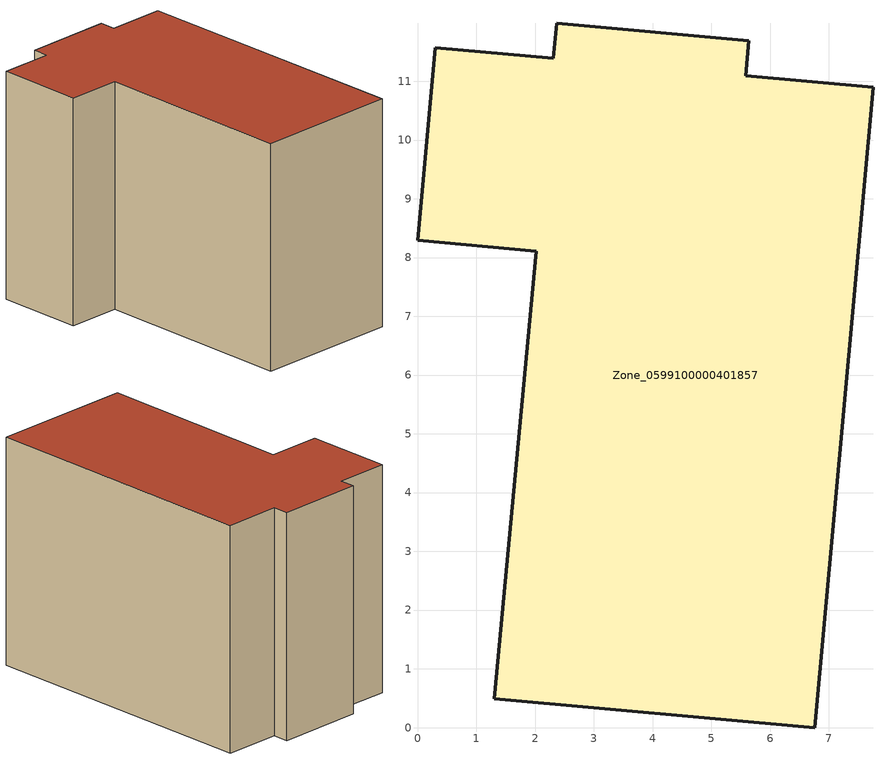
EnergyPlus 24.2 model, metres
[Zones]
Zone_0599100000401857
 floor ground (C_G): 2.31,11.39 2.37,11.98 5.64,11.69 5.58,11.09 7.75,10.9 6.76,0 1.31,0.49 2.02,8.1 0,8.29 0.3,11.57 z0
 wall outside (C_F): 6.76,0 7.75,10.9 5.58,11.09 5.64,11.69 2.37,11.98 2.31,11.39 0.3,11.57 0,8.29 2.02,8.1 1.31,0.49 6.76,0 z0:8.6
 roof outside (C_R): 2.31,11.39 0.3,11.57 0,8.29 2.02,8.1 1.31,0.49 6.76,0 7.75,10.9 5.58,11.09 5.64,11.69 2.37,11.98 z8.6
[BUILDING]
Pand.0599100000401857: North Axis=0; Terrain=City; Loads Convergence Tolerance Value=0.04; Temperature Convergence Tolerance Value=0.4; Solar Distribution=FullExterior; Maximum Number of Warmup Days=25; Minimum Number of Warmup Days=1
[Site:Location]
Rotterdam.The.Hague.AP_ZH_NLD Design_Conditions: Latitude=51.96; Longitude=4.45; Time Zone=1; Elevation=-4.5
[SITE:GROUNDTEMPERATURE:BUILDINGSURFACE]
18, 18, 18, 18, 18, 18, 18, 18, 18, 18, 18, 18
[MATERIAL] Thermal Absorptance=0.9; Solar Absorptance=0.7; Visible Absorptance=0.7
Name | Roughness | Thickness | Conductivity | Density | Specific Heat
G.TC.1992-2005 | MediumSmooth | 0.15 | 0.06 | 540 | 1210
F.TC.1992-2005 | Rough | 0.3 | 0.12 | 1920 | 840
R.TC.1992-2005 | MediumRough | 0.2 | 0.08 | 1500 | 1000
[CONSTRUCTION]
C_G: G.TC.1992-2005
C_F: F.TC.1992-2005
C_R: R.TC.1992-2005
[ZONE]
Zone_0599100000401857: Type=1; Multiplier=1; Ceiling Height=Autocalculate; Volume=Autocalculate; Floor Area=autocalculate; Part of Total Floor Area=Yes
[ZONEINFILTRATION:DESIGNFLOWRATE]
Infil_Zone_0599100000401857: Zone or ZoneList or Space or SpaceList=Zone_0599100000401857; Schedule=AlwaysOn; Design Flow Rate Calculation Method=Flow/Area; Flow Rate per Floor Area=0.0015; Constant Term Coefficient=1; Temperature Term Coefficient=0; Velocity Term Coefficient=0; Velocity Squared Term Coefficient=0
[HVACTEMPLATE:ZONE:IDEALLOADSAIRSYSTEM]
Zone_0599100000401857: Maximum Heating Supply Air Temperature=50; Minimum Cooling Supply Air Temperature=13; Maximum Heating Supply Air Humidity Ratio=0.0156; Minimum Cooling Supply Air Humidity Ratio=0.0077; Heating Limit=NoLimit; Cooling Limit=NoLimit; Dehumidification Control Type=ConstantSensibleHeatRatio; Cooling Sensible Heat Ratio=0.7; Dehumidification Setpoint=60; Humidification Control Type=None; Humidification Setpoint=30; Outdoor Air Method=None; Outdoor Air Flow Rate per Person=0.00944; Outdoor Air Flow Rate per Zone Floor Area=0; Outdoor Air Flow Rate per Zone=0; Demand Controlled Ventilation Type=None; Outdoor Air Economizer Type=NoEconomizer; Heat Recovery Type=None; Sensible Heat Recovery Effectiveness=0.7; Latent Heat Recovery Effectiveness=0.65
[ZONECONTROL:THERMOSTAT]
ThermostatControl_Zone_0599100000401857: Zone or ZoneList=Zone_0599100000401857; Control Type Schedule=DualSetpointControlType; Control 1=Thermostat_Zone_0599100000401857; Temperature Difference Between Cutout And Setpoint=0
[THERMOSTATSETPOINT:DUALSETPOINT]
Thermostat_Zone_0599100000401857: Heating Setpoint Temperature Schedule=HeatingSetpoint_Zone_0599100000401857; Cooling Setpoint Temperature Schedule=CoolingSetpoint_Zone_0599100000401857
[SCHEDULE:COMPACT]
HeatingSetpoint_Zone_0599100000401857: Through: 12/31, For: AllDays, Until: 24:00, 21
CoolingSetpoint_Zone_0599100000401857: Through: 12/31, For: AllDays, Until: 24:00, 24
DualSetpointControlType: Through: 12/31, For: AllDays, Until: 24:00, 4
AlwaysOn: Through: 12/31, For: AllDays, Until: 24:00, 1
